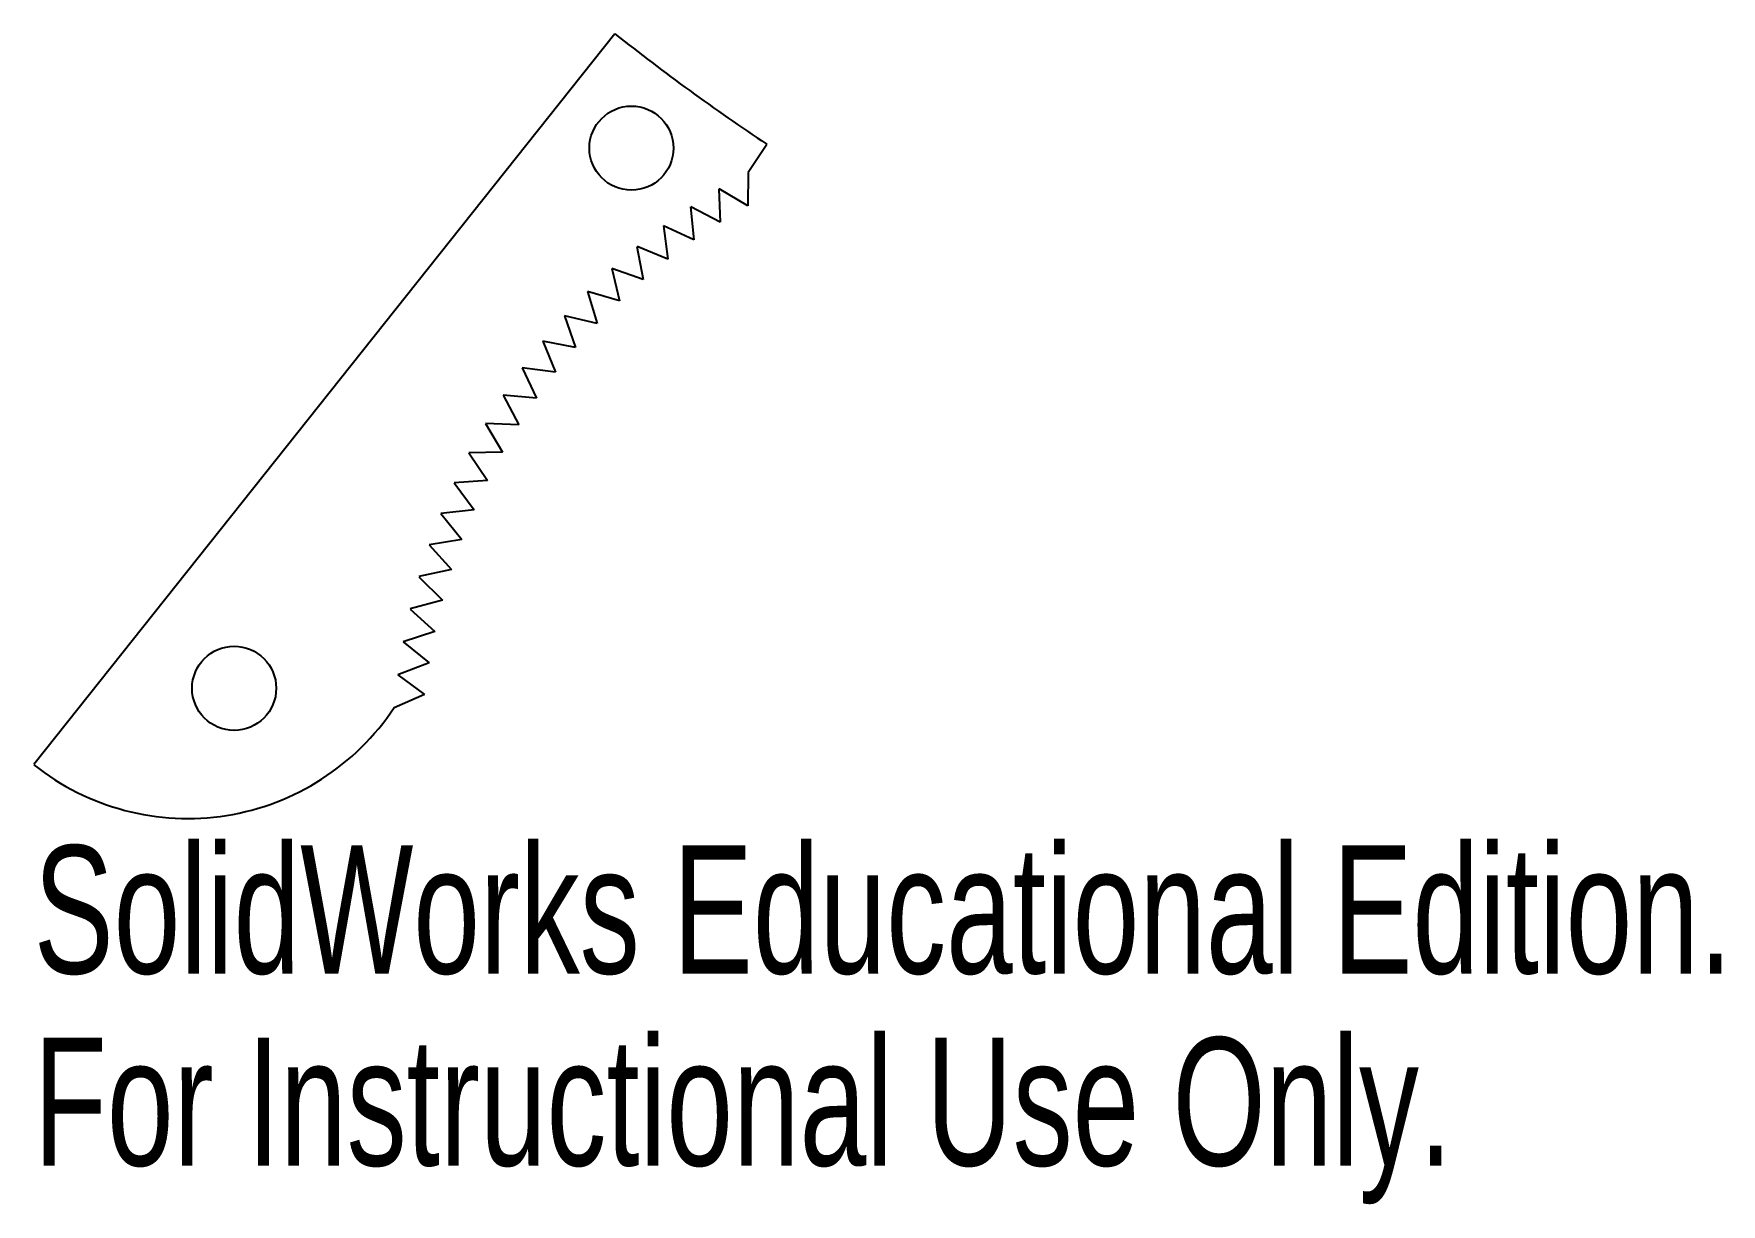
# Model space of a CAD drawing. Header units: inches. Extents: x -2.86 to -0.35, y -4.24 to -2.5.
import ezdxf

# ---------------------------------------------------------------- set-up
doc = ezdxf.new("R2010")
doc.units = ezdxf.units.IN
doc.header["$MEASUREMENT"] = 0
doc.styles.add('SLDTEXTSTYLE0', font='TXT', dxfattribs={"width": 0.7})

msp = doc.modelspace()

# ---------------------------------------------------------------- linework, layer by layer
at = {"color": 7, "linetype": 'Continuous'}
for p, q in [((-1.992, -2.5043), (-2.856, -3.5905)), ((-1.7938, -2.7102), (-1.7662, -2.6684)), ((-1.7941, -2.7103), (-1.7946, -2.76)), ((-1.8374, -2.7348), (-1.8354, -2.7844)), ((-1.7946, -2.76), (-1.8373, -2.7347)), ((-1.8795, -2.7614), (-1.875, -2.8108)), ((-1.8354, -2.7844), (-1.8794, -2.7613)), ((-1.9201, -2.79), (-1.9132, -2.8392)), ((-1.875, -2.8108), (-1.92, -2.7899)), ((-1.9593, -2.8206), (-1.95, -2.8694)), ((-1.9132, -2.8392), (-1.9592, -2.8206)), ((-1.95, -2.8694), (-1.9969, -2.8531)), ((-1.9969, -2.8532), (-1.9852, -2.9014)), ((-2.0329, -2.8875), (-2.0187, -2.9351)), ((-1.9852, -2.9014), (-2.0328, -2.8875)), ((-2.0671, -2.9236), (-2.0506, -2.9705)), ((-2.0187, -2.9351), (-2.067, -2.9236)), ((-2.0506, -2.9705), (-2.0994, -2.9613)), ((-2.0994, -2.9614), (-2.0806, -3.0073)), ((-2.1299, -3.0007), (-2.1088, -3.0457)), ((-2.0806, -3.0073), (-2.1298, -3.0007)), ((-2.1088, -3.0457), (-2.1583, -3.0414)), ((-2.1583, -3.0415), (-2.1351, -3.0854)), ((-2.1351, -3.0854), (-2.1847, -3.0836)), ((-2.1847, -3.0837), (-2.1593, -3.1263)), ((-2.1593, -3.1263), (-2.209, -3.127)), ((-2.209, -3.1271), (-2.1815, -3.1684)), ((-2.2311, -3.1717), (-2.2015, -3.2116)), ((-2.1815, -3.1684), (-2.231, -3.1716)), ((-2.2015, -3.2116), (-2.2509, -3.2172)), ((-2.2509, -3.2173), (-2.2194, -3.2557)), ((-2.2194, -3.2557), (-2.2684, -3.2637)), ((-2.2684, -3.2638), (-2.2351, -3.3006)), ((-2.2351, -3.3006), (-2.2836, -3.3111)), ((-2.2836, -3.3112), (-2.2485, -3.3463)), ((-2.2965, -3.3592), (-2.2596, -3.3925)), ((-2.2485, -3.3463), (-2.2964, -3.3591)), ((-2.2596, -3.3925), (-2.3069, -3.4078)), ((-2.3069, -3.4079), (-2.2684, -3.4393)), ((-2.2684, -3.4393), (-2.3149, -3.4569)), ((-2.3149, -3.457), (-2.2749, -3.4864)), ((-2.2749, -3.4864), (-2.3204, -3.5063))]:
    msp.add_line(p, q, dxfattribs=at)
for centre in [(-1.9675, -2.6743), (-2.5581, -3.477)]:
    msp.add_circle(centre, 0.0625, dxfattribs=at)
for centre, radius, end in [((0, 0), 3.2, 236.5), ((-2.627, -3.3027), 0.3678, 326.5)]:
    msp.add_arc(centre, radius, 231.5, end, dxfattribs=at)

# ---------------------------------------------------------------- texts
at = {"color": 7, "linetype": 'Continuous', "char_height": 0.1903, "attachment_point": 1, "style": 'SLDTEXTSTYLE0'}
for s, insert in [('SolidWorks Educational Edition.', (-2.856, -3.7106)), ('For Instructional Use Only.', (-2.856, -3.996))]:
    msp.add_mtext(s, dxfattribs=dict(at, insert=insert))

doc.saveas('drawing.dxf')
